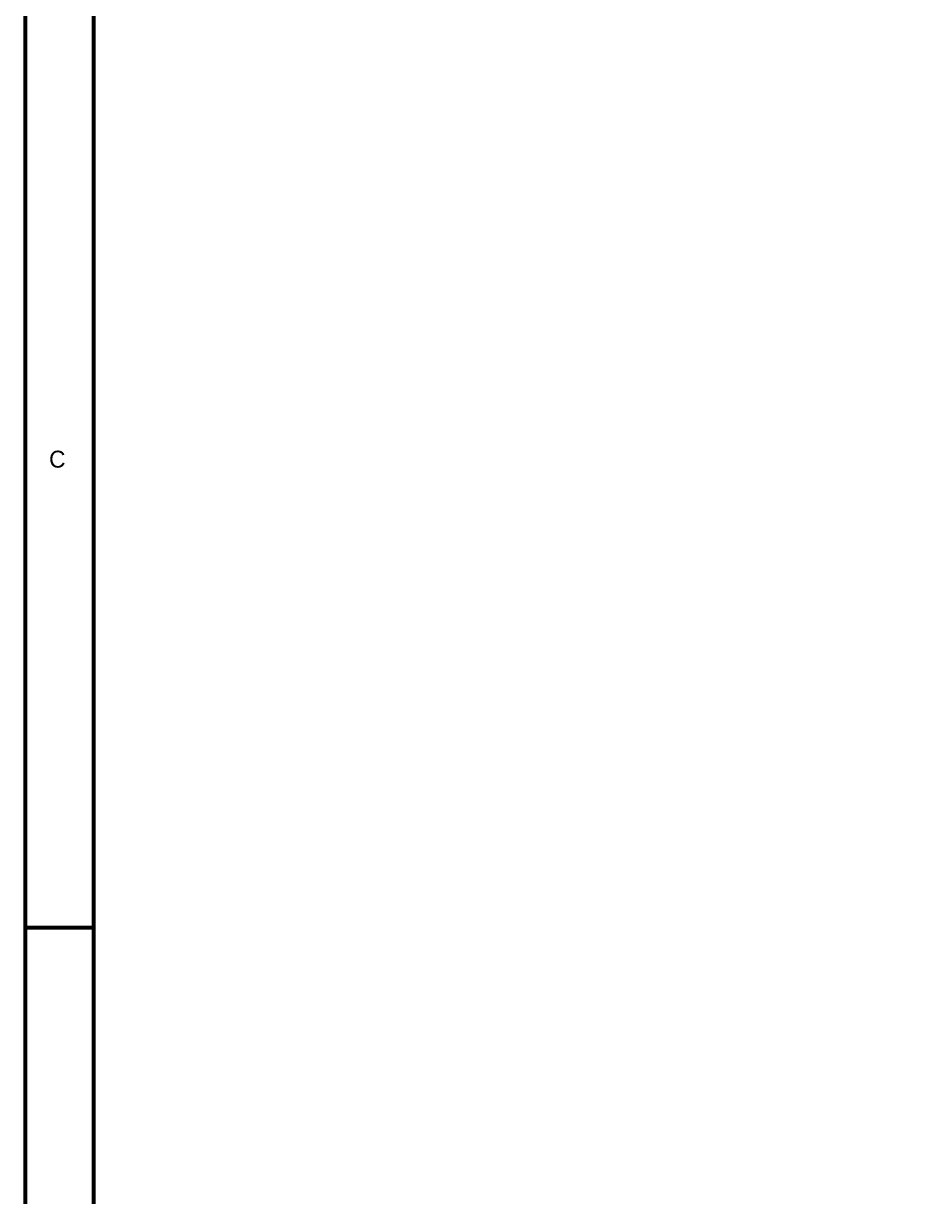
# Model space of a CAD drawing. Header units: millimetres. Extents: x 0 to 15.5, y 0 to 11.1.
# Drawn here: x -0.006 to 2.643, y 1.986 to 5.433 of the extents above; entities that cross this region are included whole.
import ezdxf

# ---------------------------------------------------------------- set-up
doc = ezdxf.new("R2010")
doc.units = ezdxf.units.MM
doc.header["$MEASUREMENT"] = 0
doc.layers.add('Sheet', color=255, linetype='Continuous')

msp = doc.modelspace()

# ---------------------------------------------------------------- linework, layer by layer
at = {"layer": 'Sheet'}
for points, const_width in [([(0, 11.0981), (15.5, 11.0981), (15.5, 0.0012), (0, 0.0012), (0, 11.0981)], 0.0118), ([(0, 11.0981), (0, 0.0012), (15.5, 0.0012), (15.5, 11.0981), (0, 11.0981), (0, 11.0981)], 0.0039), ([(0.2002, 10.8986), (15.3004, 10.8986), (15.3004, 0.2008), (0.2002, 0.2008), (0.2002, 10.8986)], 0.0118), ([(0.2002, 10.8986), (0.2002, 0.2008), (15.3004, 0.2008), (15.3004, 10.8986), (0.2002, 10.8986), (0.2002, 10.8986)], 0.0039)]:
    msp.add_lwpolyline(points, close=True, dxfattribs=dict(at, const_width=const_width))
at = {"layer": 'Sheet', "const_width": 0.0118}
msp.add_lwpolyline([(0, 2.7756), (0.2002, 2.7756)], dxfattribs=at)

# ---------------------------------------------------------------- texts
at = {"layer": 'Sheet'}
msp.add_text('C', height=0.0497, dxfattribs=at).set_placement((0.0696, 4.1277))

doc.saveas('drawing.dxf')
